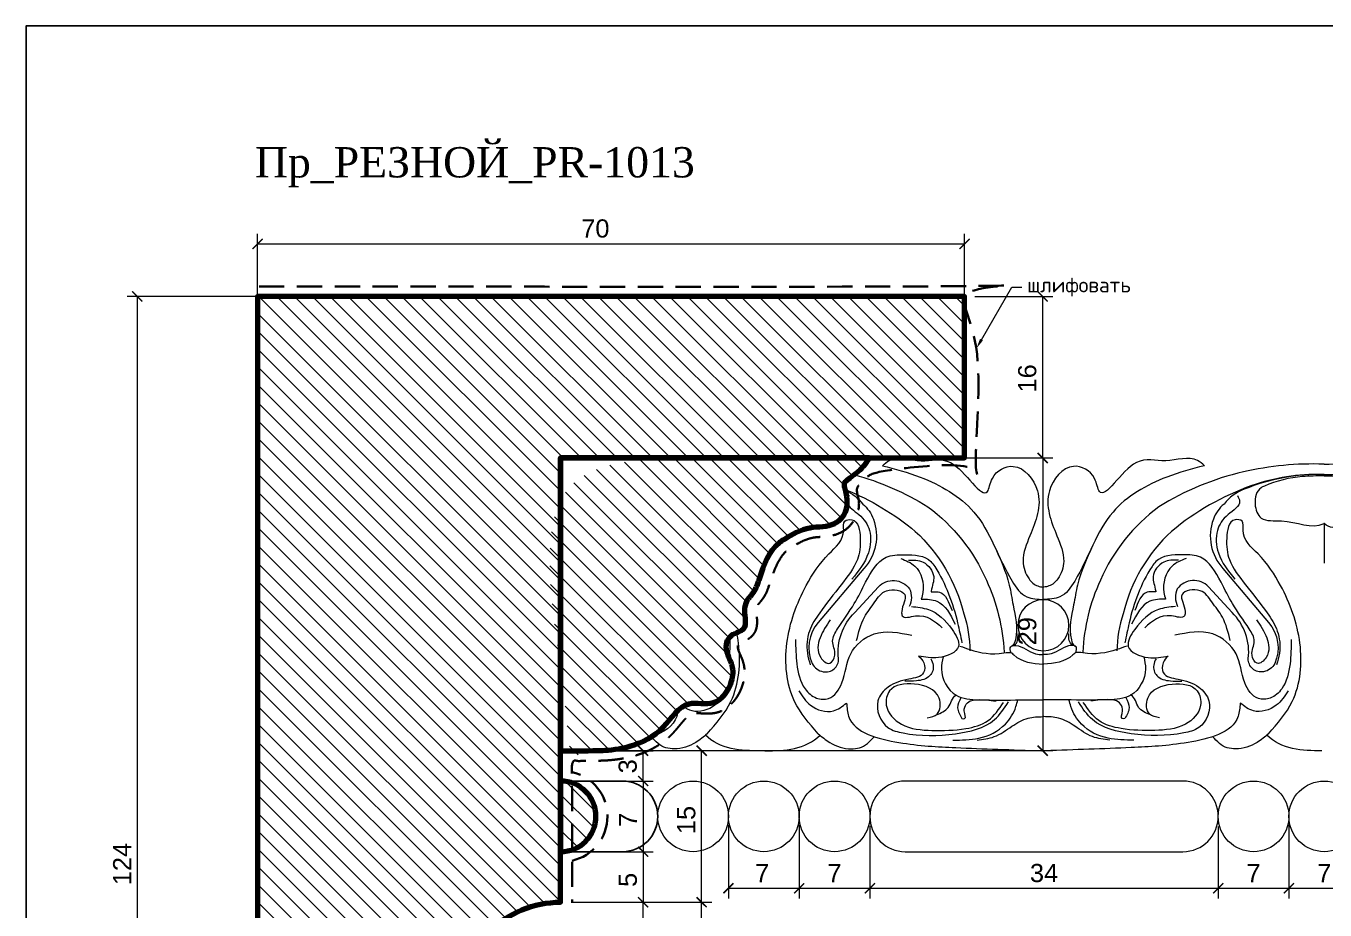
# Model space of a CAD drawing. Header units: millimetres. Extents: x 1284 to 1544, y -3164 to -2994.
# Drawn here: x 1284.1 to 1412.7, y -3081.7 to -2994.1 of the extents above; entities that cross this region are included whole.
import ezdxf
from ezdxf import colors
from ezdxf.entities.mleader import LeaderData, LeaderLine
from ezdxf.math import Vec2, Vec3

# ---------------------------------------------------------------- set-up
doc = ezdxf.new("R2010")
doc.units = ezdxf.units.MM
doc.linetypes.add('HIDDEN', pattern=[0.375, 0.25, -0.125])
for name, color, linetype, lineweight in [('0.05', 7, 'Continuous', 5), ('линия 50', 1, 'Continuous', 140), ('служебный слой РАЗМЕРЫ', 7, 'Continuous', 9)]:
    doc.layers.add(name, color=color, linetype=linetype, lineweight=lineweight)
doc.layers.add('Outside panel', color=7, linetype='Continuous', lineweight=18, true_color=0x7f5e57)
doc.layers.add('размеры в модели', color=7, linetype='Continuous')
doc.styles.add('ELECT', font='times.ttf')
doc.styles.get("Standard").update_dxf_attribs({"font": 'arial.ttf'})
doc.styles.add('ЕСКД профили текст', font='isocpeur.ttf')
doc.dimstyles.new('M_1', dxfattribs={"dimtxt": 1.8, "dimasz": 1, "dimexe": 1, "dimexo": 1, "dimgap": 0.6, "dimtad": 1, "dimdec": 0, "dimdsep": 46, "dimtxsty": 'Standard', "dimblk": 'ARCHTICK', "dimcen": -5, "dimclrd": 7, "dimclre": 7, "dimclrt": 7, "dimadec": 0, "dimazin": 0, "dimtfac": 1, "dimtdec": 0, "dimtmove": 0, "dimatfit": 3, "dimfxl": 1, "dimtolj": 1, "dimtzin": 0, "dimlwd": 5, "dimlwe": 5, "dimarcsym": 0})
pattern_1 = [(135, (-308768.2817, 89270.9589), (-0.8838834765, -0.8838834765), [])]

# ---------------------------------------------------------------- blocks, each defined once
blk = doc.blocks.new('_ArchTick')
at = {"color": 0, "linetype": 'ByBlock', "const_width": 0.15}
blk.add_lwpolyline([(-0.5, -0.5), (0.5, 0.5)], dxfattribs=at)
blk = doc.blocks.new('*D8')
at = {"layer": 'Defpoints', "color": 0, "ltscale": 1000, "transparency": 16777216}
for p in [(1353.67, -3072.29), (1360.67, -3072.26), (1360.67, -3079.53)]:
    blk.add_point(p, dxfattribs=at)
at = {"layer": 'размеры в модели', "color": 7, "lineweight": 5, "ltscale": 1000, "transparency": 16777216}
for p, q in [((1353.67, -3073.29), (1353.67, -3080.53)), ((1360.67, -3073.26), (1360.67, -3080.53)), ((1353.67, -3079.53), (1360.67, -3079.53))]:
    blk.add_line(p, q, dxfattribs=at)
at = {"layer": 'размеры в модели', "color": 7, "lineweight": 5, "ltscale": 1000, "transparency": 16777216, "rotation": 180}
blk.add_blockref('_ArchTick', (1353.67, -3079.53), dxfattribs=at)
at = {"layer": 'размеры в модели', "color": 7, "lineweight": 5, "ltscale": 1000, "transparency": 16777216}
blk.add_blockref('_ArchTick', (1360.67, -3079.53), dxfattribs=at)
at = {"layer": 'размеры в модели', "color": 7, "ltscale": 1000, "transparency": 16777216, "insert": (1357.01, -3078.03), "char_height": 1.8, "attachment_point": 5}
blk.add_mtext('\\A1;7', dxfattribs=at)
blk = doc.blocks.new('*D3')
at = {"layer": 'Defpoints', "color": 0, "ltscale": 1000, "transparency": 16777216}
for p in [(1337.08, -3080.91), (1345.22, -3080.91), (1327.05, -3090.91)]:
    blk.add_point(p, dxfattribs=at)
at = {"layer": 'размеры в модели', "color": 7, "lineweight": 5, "ltscale": 1000, "transparency": 16777216}
for p, q in [((1338.08, -3080.91), (1346.22, -3080.91)), ((1345.22, -3090.91), (1345.22, -3080.91)), ((1328.05, -3090.91), (1346.22, -3090.91))]:
    blk.add_line(p, q, dxfattribs=at)
for p, rotation in [((1345.22, -3080.91), 90), ((1345.22, -3090.91), 270)]:
    blk.add_blockref('_ArchTick', p, dxfattribs=dict(at, rotation=rotation))
at = {"layer": 'размеры в модели', "color": 7, "ltscale": 1000, "transparency": 16777216, "insert": (1343.7, -3085.77), "char_height": 1.8, "attachment_point": 5, "rotation": 90}
blk.add_mtext('\\A1;10', dxfattribs=at)
blk = doc.blocks.new('*D22')
at = {"layer": 'Defpoints', "color": 0, "ltscale": 1000, "transparency": 16777216}
for p in [(1377.05, -3020.91), (1384.78, -3020.91), (1377.05, -3036.91)]:
    blk.add_point(p, dxfattribs=at)
at = {"layer": 'размеры в модели', "color": 7, "lineweight": 5, "ltscale": 1000, "transparency": 16777216}
for p, q in [((1378.05, -3020.91), (1385.78, -3020.91)), ((1384.78, -3036.91), (1384.78, -3020.91)), ((1378.05, -3036.91), (1385.78, -3036.91))]:
    blk.add_line(p, q, dxfattribs=at)
for p, rotation in [((1384.78, -3020.91), 90), ((1384.78, -3036.91), 270)]:
    blk.add_blockref('_ArchTick', p, dxfattribs=dict(at, rotation=rotation))
at = {"layer": 'размеры в модели', "color": 7, "ltscale": 1000, "transparency": 16777216, "insert": (1383.26, -3029.03), "char_height": 1.8, "attachment_point": 5, "rotation": 90}
blk.add_mtext('\\A1;16', dxfattribs=at)
blk = doc.blocks.new('*D21')
at = {"layer": 'Defpoints', "color": 0, "ltscale": 1000, "transparency": 16777216}
for p in [(1367.62, -3036.91), (1337.05, -3065.9), (1384.78, -3065.9)]:
    blk.add_point(p, dxfattribs=at)
at = {"layer": 'размеры в модели', "color": 7, "lineweight": 5, "ltscale": 1000, "transparency": 16777216}
for p, q in [((1368.62, -3036.91), (1385.78, -3036.91)), ((1384.78, -3036.91), (1384.78, -3065.9)), ((1338.05, -3065.9), (1385.78, -3065.9))]:
    blk.add_line(p, q, dxfattribs=at)
for p, rotation in [((1384.78, -3036.91), 90), ((1384.78, -3065.9), 270)]:
    blk.add_blockref('_ArchTick', p, dxfattribs=dict(at, rotation=rotation))
at = {"layer": 'размеры в модели', "color": 7, "ltscale": 1000, "transparency": 16777216, "insert": (1383.26, -3054.07), "char_height": 1.8, "attachment_point": 5, "rotation": 90}
blk.add_mtext('\\A1;29', dxfattribs=at)
blk = doc.blocks.new('*D20')
at = {"layer": 'Defpoints', "color": 0, "ltscale": 1000, "transparency": 16777216}
for p in [(1337.05, -3075.91), (1337.08, -3080.91), (1345.22, -3080.91)]:
    blk.add_point(p, dxfattribs=at)
at = {"layer": 'размеры в модели', "color": 7, "lineweight": 5, "ltscale": 1000, "transparency": 16777216}
for p, q in [((1338.05, -3075.91), (1346.22, -3075.91)), ((1345.22, -3075.91), (1345.22, -3080.91)), ((1338.08, -3080.91), (1346.22, -3080.91))]:
    blk.add_line(p, q, dxfattribs=at)
for p, rotation in [((1345.22, -3075.91), 90), ((1345.22, -3080.91), 270)]:
    blk.add_blockref('_ArchTick', p, dxfattribs=dict(at, rotation=rotation))
at = {"layer": 'размеры в модели', "color": 7, "ltscale": 1000, "transparency": 16777216, "insert": (1343.71, -3078.7), "char_height": 1.8, "attachment_point": 5, "rotation": 90}
blk.add_mtext('\\A1;5', dxfattribs=at)
blk = doc.blocks.new('*D19')
at = {"layer": 'Defpoints', "color": 0, "ltscale": 1000, "transparency": 16777216}
for p in [(1337.05, -3065.91), (1345.22, -3065.91), (1337.05, -3068.91)]:
    blk.add_point(p, dxfattribs=at)
at = {"layer": 'размеры в модели', "color": 7, "lineweight": 5, "ltscale": 1000, "transparency": 16777216}
for p, q in [((1338.05, -3065.91), (1346.22, -3065.91)), ((1345.22, -3068.91), (1345.22, -3065.91)), ((1338.05, -3068.91), (1346.22, -3068.91))]:
    blk.add_line(p, q, dxfattribs=at)
for p, rotation in [((1345.22, -3065.91), 90), ((1345.22, -3068.91), 270)]:
    blk.add_blockref('_ArchTick', p, dxfattribs=dict(at, rotation=rotation))
at = {"layer": 'размеры в модели', "color": 7, "ltscale": 1000, "transparency": 16777216, "insert": (1343.7, -3067.45), "char_height": 1.8, "attachment_point": 5, "rotation": 90}
blk.add_mtext('\\A1;3', dxfattribs=at)
blk = doc.blocks.new('*D18')
at = {"layer": 'Defpoints', "color": 0, "ltscale": 1000, "transparency": 16777216}
for p in [(1337.05, -3068.91), (1337.05, -3075.91), (1345.22, -3075.91)]:
    blk.add_point(p, dxfattribs=at)
at = {"layer": 'размеры в модели', "color": 7, "lineweight": 5, "ltscale": 1000, "transparency": 16777216}
for p, q in [((1338.05, -3068.91), (1346.22, -3068.91)), ((1345.22, -3068.91), (1345.22, -3075.91)), ((1338.05, -3075.91), (1346.22, -3075.91))]:
    blk.add_line(p, q, dxfattribs=at)
for p, rotation in [((1345.22, -3068.91), 90), ((1345.22, -3075.91), 270)]:
    blk.add_blockref('_ArchTick', p, dxfattribs=dict(at, rotation=rotation))
at = {"layer": 'размеры в модели', "color": 7, "ltscale": 1000, "transparency": 16777216, "insert": (1343.72, -3072.75), "char_height": 1.8, "attachment_point": 5, "rotation": 90}
blk.add_mtext('\\A1;7', dxfattribs=at)
blk = doc.blocks.new('*D17')
at = {"layer": 'Defpoints', "color": 0, "ltscale": 1000, "transparency": 16777216}
for p in [(1337.05, -3065.9), (1351.01, -3065.9), (1337.08, -3080.91)]:
    blk.add_point(p, dxfattribs=at)
at = {"layer": 'размеры в модели', "color": 7, "lineweight": 5, "ltscale": 1000, "transparency": 16777216}
for p, q in [((1338.05, -3065.9), (1352.01, -3065.9)), ((1351.01, -3080.91), (1351.01, -3065.9)), ((1338.08, -3080.91), (1352.01, -3080.91))]:
    blk.add_line(p, q, dxfattribs=at)
for p, rotation in [((1351.01, -3065.9), 90), ((1351.01, -3080.91), 270)]:
    blk.add_blockref('_ArchTick', p, dxfattribs=dict(at, rotation=rotation))
at = {"layer": 'размеры в модели', "color": 7, "ltscale": 1000, "transparency": 16777216, "insert": (1349.5, -3072.77), "char_height": 1.8, "attachment_point": 5, "rotation": 90}
blk.add_mtext('\\A1;15', dxfattribs=at)
blk = doc.blocks.new('*D16')
at = {"layer": 'Defpoints', "color": 0, "ltscale": 1000, "transparency": 16777216}
for p in [(1337.08, -3080.91), (1351.01, -3080.91), (1327.03, -3119.92)]:
    blk.add_point(p, dxfattribs=at)
at = {"layer": 'размеры в модели', "color": 7, "lineweight": 5, "ltscale": 1000, "transparency": 16777216}
for p, q in [((1338.08, -3080.91), (1352.01, -3080.91)), ((1351.01, -3119.92), (1351.01, -3080.91)), ((1328.03, -3119.92), (1352.01, -3119.92))]:
    blk.add_line(p, q, dxfattribs=at)
for p, rotation in [((1351.01, -3080.91), 90), ((1351.01, -3119.92), 270)]:
    blk.add_blockref('_ArchTick', p, dxfattribs=dict(at, rotation=rotation))
at = {"layer": 'размеры в модели', "color": 7, "ltscale": 1000, "transparency": 16777216, "insert": (1349.5, -3102.23), "char_height": 1.8, "attachment_point": 5, "rotation": 90}
blk.add_mtext('\\A1;39', dxfattribs=at)
blk = doc.blocks.new('*D31')
at = {"layer": 'Defpoints', "color": 0, "ltscale": 1000, "transparency": 16777216}
for p in [(1377.05, -3015.71), (1377.05, -3036.91), (1307.05, -3144.91)]:
    blk.add_point(p, dxfattribs=at)
at = {"layer": 'размеры в модели', "color": 7, "lineweight": 5, "ltscale": 1000, "transparency": 16777216}
for p, q in [((1307.05, -3143.91), (1307.05, -3014.71)), ((1377.05, -3035.91), (1377.05, -3014.71)), ((1307.05, -3015.71), (1377.05, -3015.71))]:
    blk.add_line(p, q, dxfattribs=at)
at = {"layer": 'размеры в модели', "color": 7, "lineweight": 5, "ltscale": 1000, "transparency": 16777216, "rotation": 180}
blk.add_blockref('_ArchTick', (1307.05, -3015.71), dxfattribs=at)
at = {"layer": 'размеры в модели', "color": 7, "lineweight": 5, "ltscale": 1000, "transparency": 16777216}
blk.add_blockref('_ArchTick', (1377.05, -3015.71), dxfattribs=at)
at = {"layer": 'размеры в модели', "color": 7, "ltscale": 1000, "transparency": 16777216, "insert": (1340.49, -3014.19), "char_height": 1.8, "attachment_point": 5}
blk.add_mtext('\\A1;70', dxfattribs=at)
blk = doc.blocks.new('*D30')
at = {"layer": 'Defpoints', "color": 0, "ltscale": 1000, "transparency": 16777216}
for p in [(1313.3, -3020.91), (1295.14, -3144.91), (1307.05, -3144.91)]:
    blk.add_point(p, dxfattribs=at)
at = {"layer": 'размеры в модели', "color": 7, "lineweight": 5, "ltscale": 1000, "transparency": 16777216}
for p, q in [((1312.3, -3020.91), (1294.14, -3020.91)), ((1295.14, -3020.91), (1295.14, -3144.91)), ((1306.05, -3144.91), (1294.14, -3144.91))]:
    blk.add_line(p, q, dxfattribs=at)
for p, rotation in [((1295.14, -3020.91), 90), ((1295.14, -3144.91), 270)]:
    blk.add_blockref('_ArchTick', p, dxfattribs=dict(at, rotation=rotation))
at = {"layer": 'размеры в модели', "color": 7, "ltscale": 1000, "transparency": 16777216, "insert": (1293.64, -3077.13), "char_height": 1.8, "attachment_point": 5, "rotation": 90}
blk.add_mtext('\\A1;124', dxfattribs=at)

msp = doc.modelspace()

# ---------------------------------------------------------------- hatches: boundary and pattern name
at = {"layer": 'Outside panel', "ltscale": 1000}
h = msp.add_hatch(dxfattribs=at)
h.set_pattern_fill('ANSI31', color=256, scale=10, angle=90)
h.set_pattern_definition(pattern_1)
edge = h.paths.add_edge_path()
edge.add_line((1321.05, -3144.91), (1321.05, -3139.91))
edge.add_arc((1321.01, -3136.44), 3.46, 179.3338, 270.6277, ccw=False)
edge.add_line((1317.55, -3136.4), (1317.55, -3119.95))
edge.add_line((1317.55, -3119.95), (1327.05, -3119.91))
edge.add_line((1327.05, -3119.91), (1327.05, -3090.91))
edge.add_arc((1337.05, -3090.91), 10, 90, 180, ccw=False)
edge.add_line((1337.05, -3080.91), (1337.05, -3036.91))
edge.add_line((1337.05, -3036.91), (1377.05, -3036.91))
edge.add_line((1377.05, -3036.91), (1377.05, -3020.91))
edge.add_line((1377.05, -3020.91), (1307.05, -3020.91))
edge.add_line((1307.05, -3020.91), (1307.05, -3144.91))
edge.add_line((1307.05, -3144.91), (1321.05, -3144.91))
h = msp.add_hatch(dxfattribs=at)
h.set_pattern_fill('ANSI31', color=256, scale=10, angle=90)
h.set_pattern_definition([(135, (-308631.8029, 89270.9589), (-0.8838834765, -0.8838834765), [])])
edge = h.paths.add_edge_path()
edge.add_spline(control_points=[(1367.62, -3036.91), (1367.44, -3037.23), (1366.87, -3038.06), (1365.93, -3038.67), (1365.04, -3039.43), (1365.49, -3040.7), (1365.55, -3042.27), (1363.92, -3043.83), (1361.57, -3043.56), (1359.8, -3044.54), (1357.77, -3045.91), (1356.98, -3048.01), (1356.34, -3050.14), (1355.42, -3051.01), (1355.18, -3052.26), (1355.68, -3053.99), (1354.03, -3054.24), (1353.41, -3055.17), (1353.46, -3056.31), (1354.21, -3057.46), (1354.08, -3059.45), (1352.48, -3061.7), (1349.19, -3060.66), (1346.56, -3065.41), (1341.57, -3065.9), (1340.5, -3065.9), (1337.05, -3065.91), (1337.05, -3056.31), (1337.05, -3046.61), (1337.05, -3036.9), (1347.24, -3036.9), (1357.43, -3036.9), (1367.62, -3036.91)], knot_values=[0, 0, 0, 0, 0.955275, 2.995118, 3.482416, 4.154997, 6.601856, 7.870766, 10.394426, 13.140791, 13.740095, 17.74123, 19.335276, 20.381892, 21.346636, 23.128306, 24.511518, 25.338784, 26.280489, 27.737979, 29.308178, 32.090455, 34.509187, 37.928482, 45.834926, 48.517648, 48.517648, 48.517648, 49.517648, 49.517648, 49.517648, 50.517648, 50.517648, 50.517648, 50.517648], weights=[1, 1, 1, 1, 1, 1, 1, 1, 1, 1, 1, 1, 1, 1, 1, 1, 1, 1, 1, 1, 1, 1, 1, 1, 1, 1, 1, 1, 1, 1, 1, 1, 1], degree=3, periodic=0)
h = msp.add_hatch(dxfattribs=at)
h.set_pattern_fill('ANSI31', color=256, scale=10, angle=90)
h.set_pattern_definition(pattern_1)
edge = h.paths.add_edge_path()
edge.add_line((1337.05, -3068.91), (1337.05, -3075.91))
edge.add_arc((1337.05, -3072.41), 3.5, 270, 450)

# ---------------------------------------------------------------- linework, layer by layer
at = {"color": 6, "ltscale": 1000}
msp.add_lwpolyline([(1284.12, -3164.12), (1539.12, -3164.12), (1539.12, -2994.12), (1284.12, -2994.12)], close=True, dxfattribs=at)
at = {"layer": '0.05', "color": 7, "ltscale": 1000}
msp.add_line((1412.64, -3043.4), (1412.64, -3047.34), dxfattribs=at)
for points in [[(1412.64, -3037.52, 0.06421), (1404.65, -3038.29, 0.082461), (1396.28, -3041.75, 0.130687), (1390.49, -3049.01, 0.094322), (1388.75, -3056.13)], [(1412.64, -3037.52, -0.06421), (1420.64, -3038.29, -0.082461), (1429.01, -3041.75, -0.130687), (1434.79, -3049.01, -0.094322), (1436.54, -3056.13)], [(1366.12, -3038.56, -0.072459), (1373.42, -3041.75, -0.130687), (1379.21, -3049.01, -0.094322), (1380.96, -3056.13)], [(1412.48, -3038.55, 0.091309), (1405.48, -3039.65, 0.088953), (1397.54, -3044.18, 0.147771), (1392.75, -3052.34, 0.078441), (1392.13, -3056.01)], [(1412.64, -3038.54, 0.103295), (1404.74, -3040.01, 0.143779), (1402.74, -3041.48, 0.136172), (1401.68, -3042.98, 0.282619), (1402.63, -3047.86), (1407.15, -3053.21, -0.288019), (1407.76, -3057.26, -0.235845), (1406.65, -3058.08, -0.484671), (1405.14, -3056.78, 0.231494), (1403.53, -3052.21), (1401.19, -3049.67, 0.466729), (1398.11, -3049.87, 0.228858), (1398.14, -3051.62)], [(1412.64, -3038.54, -0.103295), (1420.55, -3040.01, -0.143779), (1422.55, -3041.48, -0.136172), (1423.61, -3042.98, -0.282619), (1422.66, -3047.86), (1418.14, -3053.21, 0.288019), (1417.53, -3057.26, 0.235845), (1418.64, -3058.08, 0.484671), (1420.15, -3056.78, -0.231494), (1421.76, -3052.21), (1424.1, -3049.67, -0.466729), (1427.18, -3049.87, -0.228858), (1427.15, -3051.62)], [(1365.27, -3040.13, -0.124745), (1366.96, -3041.48, -0.136172), (1368.02, -3042.98, -0.282619), (1367.08, -3047.86), (1362.55, -3053.21, 0.288019), (1361.95, -3057.26, 0.235845), (1363.06, -3058.08, 0.484671), (1364.57, -3056.78, -0.231494), (1366.18, -3052.21), (1368.52, -3049.67, -0.466729), (1371.6, -3049.87, -0.228858), (1371.56, -3051.62)], [(1365.24, -3040.04, -0.078371), (1372.17, -3044.18, -0.147771), (1376.96, -3052.34, -0.078441), (1377.58, -3056.01)]]:
    msp.add_lwpolyline(points, format="xyb", dxfattribs=at)
msp.add_lwpolyline([(1371.17, -3075.91), (1398.66, -3075.91, 1), (1398.66, -3068.91), (1371.17, -3068.91, 1)], format="xyb", close=True, dxfattribs=at)
for centre in [(1350.17, -3072.41), (1357.17, -3072.41), (1364.17, -3072.41), (1405.66, -3072.41), (1412.66, -3072.41)]:
    msp.add_circle(centre, 3.5, dxfattribs=at)
for start, end in [(90, 270), (270, 90)]:
    msp.add_arc((1384.85, -3053.48), 2.53, start, end, dxfattribs=at)
for points in [[(1368.91, -3037.68), (1369.6, -3037.16), (1372.75, -3037.19), (1375.64, -3037.36), (1379.31, -3040.23), (1379.8, -3038.93), (1381.87, -3037.74), (1384.26, -3040.16), (1383.52, -3044.61), (1382.85, -3047.15), (1383.43, -3048.89), (1384.3, -3049.59), (1384.82, -3049.71)], [(1400.79, -3037.68), (1400.11, -3037.16), (1396.96, -3037.19), (1394.06, -3037.36), (1390.4, -3040.23), (1389.91, -3038.93), (1387.83, -3037.74), (1385.45, -3040.16), (1386.19, -3044.61), (1386.86, -3047.15), (1386.28, -3048.89), (1385.4, -3049.59), (1384.88, -3049.71)], [(1412.64, -3038.69), (1410.5, -3038.75), (1406.73, -3039.69), (1406.4, -3039.86), (1405.81, -3041.46), (1406.42, -3042.86), (1408.42, -3043.13), (1412.64, -3043.4), (1412.66, -3043.39)], [(1412.64, -3038.69), (1414.78, -3038.75), (1418.56, -3039.69), (1418.88, -3039.86), (1419.47, -3041.46), (1418.87, -3042.86), (1416.87, -3043.13), (1412.64, -3043.4), (1412.63, -3043.39)], [(1404.07, -3040.63), (1404.28, -3041.2), (1403.13, -3042.52), (1402.08, -3044.09), (1402.18, -3046.31), (1403.81, -3048.91)], [(1362.55, -3064.22), (1360.22, -3061.02), (1359.46, -3055.26), (1361.37, -3049.55), (1363.6, -3046.42), (1365.08, -3044.07), (1365.19, -3043.17), (1365.88, -3043.03), (1366.71, -3044.86), (1366.43, -3046.97), (1364.84, -3049.46), (1362.7, -3052.26), (1361.69, -3054.05), (1361.49, -3056.23), (1361.76, -3057.41)], [(1407.15, -3064.22), (1409.49, -3061.02), (1410.25, -3055.26), (1408.34, -3049.55), (1406.11, -3046.42), (1404.62, -3044.07), (1404.52, -3043.17), (1403.83, -3043.03), (1403, -3044.86), (1403.27, -3046.97), (1404.86, -3049.46), (1407.01, -3052.26), (1408.01, -3054.05), (1408.22, -3056.23), (1407.94, -3057.41)], [(1367.25, -3049.21), (1369.29, -3046.75), (1371.07, -3046.49), (1373.72, -3047.17), (1374.09, -3047.66), (1376.36, -3053.25), (1376.78, -3055.21)], [(1370.73, -3046.87), (1372.12, -3047.62), (1372.92, -3050.23), (1372.75, -3050.89)], [(1402.45, -3049.21), (1400.41, -3046.75), (1398.64, -3046.49), (1395.99, -3047.17), (1395.61, -3047.66), (1393.34, -3053.25), (1392.93, -3055.21)], [(1398.98, -3046.87), (1397.59, -3047.62), (1396.78, -3050.23), (1396.95, -3050.89)], [(1371.49, -3047.02), (1372.94, -3047.23), (1373.99, -3048.66), (1373.74, -3050.09), (1373.74, -3050.16), (1373.87, -3050.18), (1374.58, -3050.2), (1375.81, -3052.02)], [(1398.22, -3047.02), (1396.76, -3047.23), (1395.72, -3048.66), (1395.97, -3050.09), (1395.97, -3050.16), (1395.83, -3050.18), (1395.13, -3050.2), (1393.9, -3052.02)], [(1363.75, -3052.94), (1362.74, -3054.72), (1362.8, -3056.67), (1363.69, -3057.25), (1364.2, -3056.44), (1363.98, -3055.06), (1364.47, -3053.84), (1366.13, -3051.34), (1367.25, -3049.21)], [(1405.95, -3052.94), (1406.96, -3054.72), (1406.91, -3056.67), (1406.02, -3057.25), (1405.51, -3056.44), (1405.73, -3055.06), (1405.23, -3053.84), (1403.58, -3051.34), (1402.45, -3049.21)], [(1366.36, -3055), (1367.14, -3052.68), (1368.17, -3051.17), (1369.33, -3050.06), (1371.12, -3050.44), (1370.82, -3052.13), (1370.87, -3052.53), (1372.18, -3052.56), (1374.83, -3053.72)], [(1403.35, -3055), (1402.57, -3052.68), (1401.53, -3051.17), (1400.37, -3050.06), (1398.58, -3050.44), (1398.89, -3052.13), (1398.83, -3052.53), (1397.52, -3052.56), (1394.88, -3053.72)], [(1371.78, -3051.62), (1373.46, -3051.92), (1375.81, -3053.89), (1376.45, -3055.57), (1374.48, -3056.68), (1372.5, -3056.53)], [(1372.75, -3050.89), (1374.31, -3051.09), (1376.11, -3053.36)], [(1397.93, -3051.62), (1396.25, -3051.92), (1393.9, -3053.89), (1393.26, -3055.57), (1395.22, -3056.68), (1397.2, -3056.53)], [(1396.95, -3050.89), (1395.4, -3051.09), (1393.59, -3053.36)], [(1360.31, -3054.88), (1360.44, -3057.31), (1361.25, -3059.77), (1362.39, -3060.69), (1363.57, -3060.73), (1364.9, -3059.18), (1365.77, -3056.32), (1368.09, -3054.34), (1371.82, -3054.47)], [(1381.66, -3056.22), (1381.63, -3055.61), (1381.96, -3055.45), (1382.34, -3054.28)], [(1388.05, -3056.22), (1388.08, -3055.61), (1387.74, -3055.45), (1387.36, -3054.28)], [(1409.39, -3054.88), (1409.27, -3057.31), (1408.45, -3059.77), (1407.32, -3060.69), (1406.14, -3060.73), (1404.8, -3059.18), (1403.93, -3056.32), (1401.62, -3054.34), (1397.88, -3054.47)], [(1381.84, -3055.5), (1382.12, -3055.49), (1384.08, -3056.31), (1384.82, -3056.39)], [(1387.86, -3055.5), (1387.58, -3055.49), (1385.63, -3056.31), (1384.88, -3056.39)], [(1372.5, -3056.53), (1373.01, -3057.21), (1372.99, -3058.17), (1371.52, -3058.82), (1369.48, -3059.61), (1368.47, -3060.98), (1369.45, -3063.6), (1370.96, -3064.15), (1376.16, -3064.22), (1380.01, -3062.83), (1381.38, -3061.08)], [(1373.7, -3056.79), (1373.94, -3057.42), (1373.61, -3058.47), (1372.28, -3058.99), (1371.14, -3059.03)], [(1374.93, -3056.6), (1374.75, -3057.8), (1376.21, -3060.41), (1378.45, -3060.86), (1382.61, -3060.88), (1384.82, -3060.88)], [(1394.78, -3056.6), (1394.96, -3057.8), (1393.5, -3060.41), (1391.26, -3060.86), (1387.1, -3060.88), (1384.88, -3060.88)], [(1397.2, -3056.53), (1396.7, -3057.21), (1396.72, -3058.17), (1398.19, -3058.82), (1400.23, -3059.61), (1401.24, -3060.98), (1400.25, -3063.6), (1398.74, -3064.15), (1393.55, -3064.22), (1389.7, -3062.83), (1388.33, -3061.08)], [(1396.01, -3056.79), (1395.77, -3057.42), (1396.09, -3058.47), (1397.42, -3058.99), (1398.56, -3059.03)], [(1373.35, -3062.65), (1374.33, -3062.28), (1374.52, -3060.69), (1372.1, -3059.31), (1369.62, -3059.99), (1369.3, -3061.4), (1370.79, -3063.28), (1373.82, -3063.89), (1377.16, -3063.71), (1379.37, -3062.92), (1380.9, -3061.12)], [(1396.36, -3062.65), (1395.37, -3062.28), (1395.19, -3060.69), (1397.61, -3059.31), (1400.08, -3059.99), (1400.41, -3061.4), (1398.91, -3063.28), (1395.88, -3063.89), (1392.54, -3063.71), (1390.34, -3062.92), (1388.8, -3061.12)], [(1360.63, -3059.99), (1361.8, -3061.4), (1364.06, -3061.96), (1365.36, -3061.19)], [(1374.25, -3062.35), (1375.43, -3061.61), (1376.18, -3060.39), (1376.21, -3060.37)], [(1376.69, -3060.62), (1376.36, -3061.67), (1376.79, -3062.73)], [(1376.79, -3062.73), (1377.05, -3062.73), (1377.02, -3061.97), (1377.76, -3060.92), (1378.27, -3060.85), (1380.16, -3060.98)], [(1392.91, -3062.73), (1392.66, -3062.73), (1392.68, -3061.97), (1391.95, -3060.92), (1391.44, -3060.85), (1389.55, -3060.98)], [(1393.01, -3060.62), (1393.34, -3061.67), (1392.91, -3062.73)], [(1395.46, -3062.35), (1394.28, -3061.61), (1393.53, -3060.39), (1393.49, -3060.37)], [(1409.07, -3059.99), (1407.91, -3061.4), (1405.65, -3061.96), (1404.34, -3061.19)], [(1365.36, -3061.19), (1365.57, -3062.5), (1370.54, -3065.09), (1376.17, -3065.6), (1384.65, -3065.91)], [(1404.34, -3061.19), (1404.13, -3062.5), (1399.17, -3065.09), (1393.54, -3065.6), (1385.06, -3065.91)], [(1356.85, -3065.91), (1353.93, -3065.69), (1351.39, -3064.37), (1351.37, -3064.35)], [(1357.28, -3065.91), (1360.2, -3065.69), (1362.74, -3064.37), (1362.76, -3064.35)], [(1412.43, -3065.91), (1409.51, -3065.69), (1406.97, -3064.37), (1406.95, -3064.35)]]:
    msp.add_spline(points, degree=3, dxfattribs=at)
for points, knots in [([(1368.91, -3037.68), (1370.16, -3038.01), (1373.45, -3038.87), (1379.01, -3042.08), (1380.56, -3047.5), (1382.92, -3050.86), (1384.29, -3050.9), (1384.9, -3050.92)], [0, 0, 0, 0, 2.700394, 7.089221, 12.457567, 13.961945, 15.090169, 15.090169, 15.090169, 15.090169]), ([(1400.79, -3037.68), (1399.54, -3038.01), (1396.26, -3038.87), (1390.7, -3042.08), (1389.14, -3047.5), (1386.79, -3050.86), (1385.42, -3050.9), (1384.8, -3050.92)], [0, 0, 0, 0, 2.700394, 7.089221, 12.457567, 13.961945, 15.090169, 15.090169, 15.090169, 15.090169]), ([(1365.44, -3041.35), (1365.53, -3041.79), (1366.84, -3042.54), (1367.87, -3044.1), (1367.67, -3046.71), (1366.55, -3048.1), (1365.9, -3048.91)], [0.782634, 0.782634, 0.782634, 0.782634, 2.355539, 4.244092, 6.471059, 9.532209, 9.532209, 9.532209, 9.532209]), ([(1379.99, -3045.61), (1380.57, -3046.88), (1381.42, -3048.76), (1381.9, -3051.96), (1382.43, -3053.91), (1381.93, -3055.45), (1381.7, -3055.56), (1381.68, -3055.56)], [0, 0, 0, 0, 2.87625, 4.263379, 6.658299, 7.147626, 7.191885, 7.191885, 7.191885, 7.191885]), ([(1389.72, -3045.61), (1389.14, -3046.88), (1388.28, -3048.76), (1387.8, -3051.96), (1387.27, -3053.91), (1387.78, -3055.45), (1388, -3055.56), (1388.02, -3055.56)], [0, 0, 0, 0, 2.87625, 4.263379, 6.658299, 7.147626, 7.191885, 7.191885, 7.191885, 7.191885]), ([(1351.57, -3064.22), (1352.46, -3063.21), (1354.63, -3060.71), (1354.94, -3056.85), (1354.56, -3054.55), (1354.49, -3054.21)], [0, 0, 0, 0, 3.955404, 9.771159, 10.81631, 10.81631, 10.81631, 10.81631]), ([(1376.58, -3055.54), (1376.91, -3055.66), (1378.3, -3056.19), (1379.98, -3056.45), (1381.62, -3056.1), (1382.59, -3057.11), (1383.82, -3057.28), (1384.82, -3057.33)], [0, 0, 0, 0, 0.734594, 3.069538, 3.626727, 3.803633, 5.886888, 5.886888, 5.886888, 5.886888]), ([(1393.13, -3055.54), (1392.79, -3055.66), (1391.41, -3056.19), (1389.73, -3056.45), (1388.09, -3056.1), (1387.11, -3057.11), (1385.89, -3057.28), (1384.88, -3057.33)], [0, 0, 0, 0, 0.734594, 3.069538, 3.626727, 3.803633, 5.886888, 5.886888, 5.886888, 5.886888]), ([(1353.49, -3059.99), (1353.16, -3060.5), (1352.4, -3061.67), (1350.41, -3062.27), (1349.46, -3061.71), (1349.18, -3061.5)], [0, 0, 0, 0, 1.829865, 4.15867, 5.170416, 5.170416, 5.170416, 5.170416]), ([(1375.89, -3064.85), (1376.75, -3064.85), (1378.61, -3064.85), (1381.04, -3063.67), (1382.03, -3061.97), (1382.27, -3061.1), (1382.33, -3060.88)], [0, 0, 0, 0, 1.774717, 3.839731, 5.234894, 5.713741, 5.713741, 5.713741, 5.713741]), ([(1393.81, -3064.85), (1392.96, -3064.85), (1391.1, -3064.85), (1388.66, -3063.67), (1387.68, -3061.97), (1387.44, -3061.1), (1387.38, -3060.88)], [0, 0, 0, 0, 1.774717, 3.839731, 5.234894, 5.713741, 5.713741, 5.713741, 5.713741]), ([(1348.69, -3061.89), (1348.66, -3062.11), (1348.4, -3063.38), (1347.24, -3064.1), (1346.08, -3064.5)], [0.69312, 0.69312, 0.69312, 0.69312, 1.331385, 4.666904, 4.666904, 4.666904, 4.666904]), ([(1378.28, -3064.86), (1378.86, -3064.79), (1380.13, -3064.63), (1381.65, -3063.5), (1383.2, -3062.57), (1384.32, -3062.54), (1384.82, -3062.53)], [0, 0, 0, 0, 1.202707, 2.603979, 3.853616, 4.8798, 4.8798, 4.8798, 4.8798]), ([(1391.43, -3064.86), (1390.84, -3064.79), (1389.57, -3064.63), (1388.06, -3063.5), (1386.5, -3062.57), (1385.38, -3062.54), (1384.88, -3062.53)], [0, 0, 0, 0, 1.202707, 2.603979, 3.853616, 4.8798, 4.8798, 4.8798, 4.8798]), ([(1351.57, -3064.22), (1351.21, -3064.53), (1350.28, -3065.31), (1348.48, -3065.9), (1346.91, -3065.54), (1346.25, -3064.74), (1346.03, -3064.52)], [0, 0, 0, 0, 0.993324, 2.525405, 3.696623, 4.262884, 4.262884, 4.262884, 4.262884]), ([(1362.55, -3064.22), (1362.92, -3064.53), (1363.85, -3065.31), (1365.65, -3065.9), (1367.21, -3065.54), (1367.88, -3064.74), (1368.09, -3064.52)], [0, 0, 0, 0, 0.993324, 2.525405, 3.696623, 4.262884, 4.262884, 4.262884, 4.262884]), ([(1407.15, -3064.22), (1406.79, -3064.53), (1405.86, -3065.31), (1404.06, -3065.9), (1402.49, -3065.54), (1401.83, -3064.74), (1401.62, -3064.52)], [0, 0, 0, 0, 0.993324, 2.525405, 3.696623, 4.262884, 4.262884, 4.262884, 4.262884])]:
    msp.add_open_spline(points, degree=3, knots=knots, dxfattribs=at)
for points in [[(1365.63, -3040.63), (1365.55, -3040.8), (1365.46, -3040.97), (1365.43, -3041.13)], [(1353.81, -3054.88), (1353.8, -3055.5), (1353.79, -3056.11), (1353.75, -3056.72)]]:
    msp.add_open_spline(points, degree=3, dxfattribs=at)
at = {"layer": 'линия 50', "color": 7}
msp.add_lwpolyline([(1321.05, -3144.91), (1321.05, -3139.91, -0.420843), (1317.55, -3136.4), (1317.55, -3119.95), (1327.05, -3119.91), (1327.05, -3090.91, -0.414214), (1337.05, -3080.91), (1337.05, -3036.91), (1377.05, -3036.91), (1377.05, -3020.91), (1307.05, -3020.91), (1307.05, -3144.91), (1321.05, -3144.91), (1321.05, -3139.91)], format="xyb", dxfattribs=at)
at = {"layer": 'линия 50', "color": 1, "linetype": 'HIDDEN', "lineweight": 30, "ltscale": 10, "true_color": 0xff0909}
msp.add_lwpolyline([(1338.19, -3068.02, -0.797724), (1338.19, -3076.8, -0.797724)], format="xyb", dxfattribs=at)
at = {"layer": 'линия 50', "color": 7}
msp.add_lwpolyline([(1337.05, -3068.91), (1337.05, -3075.91, 1)], format="xyb", close=True, dxfattribs=at)
at = {"layer": 'линия 50', "color": 1, "linetype": 'HIDDEN', "lineweight": 30, "ltscale": 10, "true_color": 0xff0909}
msp.add_rational_spline([(1307.19, -3019.91), (1330.29, -3019.91), (1353.39, -3019.91), (1376.73, -3019.91), (1376.96, -3019.91), (1377.19, -3019.91), (1377.78, -3019.91), (1378.19, -3020.32), (1378.19, -3020.91), (1378.19, -3026.19), (1378.19, -3031.47), (1378.19, -3036.8), (1378.19, -3036.85), (1378.19, -3036.91), (1378.19, -3037.17), (1378.09, -3037.42), (1377.9, -3037.61), (1377.71, -3037.8), (1377.46, -3037.91), (1377.19, -3037.91), (1374.27, -3037.91), (1371.34, -3037.91), (1368.38, -3037.91), (1368.35, -3037.91), (1368.32, -3037.91), (1368.21, -3038.07), (1368.08, -3038.23), (1367.68, -3038.69), (1367.4, -3038.94), (1366.85, -3039.37), (1366.59, -3039.56), (1366.34, -3039.76), (1366.36, -3039.81), (1366.38, -3039.88), (1366.41, -3040), (1366.42, -3040.06), (1366.47, -3040.24), (1366.49, -3040.36), (1366.55, -3040.74), (1366.58, -3040.99), (1366.58, -3041.57), (1366.55, -3041.9), (1366.4, -3042.47), (1366.3, -3042.71), (1366.03, -3043.21), (1365.84, -3043.47), (1365.4, -3043.91), (1365.15, -3044.1), (1364.66, -3044.36), (1364.45, -3044.45), (1364.03, -3044.58), (1363.83, -3044.62), (1363.26, -3044.7), (1362.92, -3044.72), (1362.45, -3044.75), (1362.3, -3044.77), (1362.04, -3044.81), (1361.93, -3044.83), (1361.7, -3044.88), (1361.59, -3044.92), (1361.24, -3045.04), (1361.01, -3045.14), (1360.58, -3045.36), (1360.38, -3045.48), (1360.07, -3045.67), (1359.96, -3045.74), (1359.75, -3045.88), (1359.66, -3045.94), (1359.49, -3046.07), (1359.42, -3046.13), (1359.28, -3046.26), (1359.21, -3046.33), (1359.01, -3046.55), (1358.89, -3046.72), (1358.48, -3047.38), (1358.24, -3047.95), (1357.96, -3048.75), (1357.91, -3048.92), (1357.79, -3049.29), (1357.73, -3049.48), (1357.6, -3049.85), (1357.53, -3050.02), (1357.36, -3050.38), (1357.25, -3050.58), (1357.07, -3050.85), (1357.01, -3050.92), (1356.91, -3051.06), (1356.86, -3051.12), (1356.72, -3051.29), (1356.65, -3051.38), (1356.56, -3051.49), (1356.54, -3051.53), (1356.51, -3051.58), (1356.5, -3051.61), (1356.46, -3051.71), (1356.45, -3051.79), (1356.43, -3051.97), (1356.43, -3052.05), (1356.45, -3052.3), (1356.47, -3052.49), (1356.5, -3052.91), (1356.52, -3053.14), (1356.48, -3053.57), (1356.45, -3053.75), (1356.35, -3054.04), (1356.29, -3054.16), (1356.14, -3054.39), (1356.05, -3054.51), (1355.86, -3054.68), (1355.77, -3054.75), (1355.5, -3054.92), (1355.34, -3054.99), (1355.07, -3055.11), (1354.95, -3055.16), (1354.81, -3055.22), (1354.78, -3055.25), (1354.73, -3055.28), (1354.72, -3055.28), (1354.7, -3055.3), (1354.69, -3055.32), (1354.66, -3055.35), (1354.64, -3055.39), (1354.61, -3055.45), (1354.6, -3055.49), (1354.59, -3055.58), (1354.59, -3055.64), (1354.6, -3055.76), (1354.62, -3055.82), (1354.65, -3055.95), (1354.68, -3056.03), (1354.78, -3056.27), (1354.87, -3056.46), (1355.02, -3056.82), (1355.08, -3056.97), (1355.16, -3057.26), (1355.2, -3057.4), (1355.24, -3057.68), (1355.26, -3057.81), (1355.27, -3058.22), (1355.26, -3058.49), (1355.15, -3059.16), (1355.03, -3059.55), (1354.69, -3060.31), (1354.47, -3060.68), (1353.93, -3061.33), (1353.6, -3061.63), (1353.05, -3061.94), (1352.87, -3062.02), (1352.55, -3062.12), (1352.4, -3062.16), (1352.13, -3062.2), (1351.99, -3062.22), (1351.47, -3062.24), (1351.13, -3062.21), (1350.62, -3062.19), (1350.43, -3062.19), (1350.16, -3062.21), (1350.09, -3062.23), (1349.91, -3062.31), (1349.8, -3062.38), (1349.56, -3062.57), (1349.43, -3062.7), (1349.08, -3063.1), (1348.84, -3063.4), (1348.44, -3063.87), (1348.3, -3064.03), (1347.91, -3064.45), (1347.65, -3064.69), (1347.11, -3065.11), (1346.84, -3065.3), (1346, -3065.8), (1345.43, -3066.06), (1343.7, -3066.66), (1342.59, -3066.79), (1341.69, -3066.86), (1341.58, -3066.87), (1341.27, -3066.89), (1341.11, -3066.89), (1340.44, -3066.9), (1339.93, -3066.9), (1338.75, -3066.91), (1338.49, -3066.91), (1338.19, -3066.91), (1338.19, -3071.57), (1338.19, -3076.24), (1338.19, -3080.91)], [1, 1, 1, 1, 1, 1, 0.804737854125, 0.804737854125, 1, 1, 1, 1, 1, 1, 0.949253021673, 0.949253021673, 1, 0.949253021673, 0.949253021673, 1, 1, 1, 1, 1, 1, 1, 1, 1, 1, 1, 1, 1, 1, 1, 1, 1, 1, 1, 1, 1, 1, 1, 1, 1, 1, 1, 1, 1, 1, 1, 1, 1, 1, 1, 1, 1, 1, 1, 1, 1, 1, 1, 1, 1, 1, 1, 1, 1, 1, 1, 1, 1, 1, 1, 1, 1, 1, 1, 1, 1, 1, 1, 1, 1, 1, 1, 1, 1, 1, 1, 1, 1, 1, 1, 1, 1, 1, 1, 1, 1, 1, 1, 1, 1, 1, 1, 1, 1, 1, 1, 1, 1, 1, 1, 1, 1, 1, 1, 1, 1, 1, 1, 1, 1, 1, 1, 1, 1, 1, 1, 1, 1, 1, 1, 1, 1, 1, 1, 1, 1, 1, 1, 1, 1, 1, 1, 1, 1, 1, 1, 1, 1, 1, 1, 1, 1, 1, 1, 1, 1, 1, 1, 1, 1, 1, 1, 1, 1, 1, 1, 1, 1, 1, 1, 1, 1, 1, 1, 1, 1, 1, 1, 1, 1, 1, 1], degree=3, knots=[0, 0, 0, 0, 0.99, 0.99, 1, 1, 1, 2.570796, 2.570796, 2.570796, 3.560796, 3.560796, 3.570796, 3.570796, 3.570796, 4.356194, 4.356194, 4.356194, 5.141593, 5.141593, 5.141593, 6.073111, 6.073111, 6.08252, 6.08252, 6.08252, 6.563272, 6.563272, 7.541213, 7.541213, 8.508136, 8.508136, 8.508136, 8.652265, 8.652265, 8.796395, 8.796395, 9.084653, 9.084653, 9.661169, 9.661169, 10.382133, 10.382133, 10.920497, 10.920497, 11.565584, 11.565584, 12.21067, 12.21067, 12.693007, 12.693007, 13.175344, 13.175344, 14.102676, 14.102676, 14.621267, 14.621267, 15.071889, 15.071889, 15.522511, 15.522511, 16.423755, 16.423755, 17.177466, 17.177466, 17.581832, 17.581832, 17.986199, 17.986199, 18.387941, 18.387941, 18.789683, 18.789683, 19.593166, 19.593166, 21.58125, 21.58125, 22.148909, 22.148909, 22.716568, 22.716568, 23.175017, 23.175017, 23.68001, 23.68001, 23.886348, 23.886348, 24.092686, 24.092686, 24.505362, 24.505362, 24.7722, 24.7722, 25.039039, 25.039039, 25.551977, 25.551977, 25.896606, 25.896606, 26.417471, 26.417471, 26.938335, 26.938335, 27.239314, 27.239314, 27.429662, 27.429662, 27.614414, 27.614414, 27.799166, 27.799166, 28.181704, 28.181704, 28.564241, 28.564241, 28.803649, 28.803649, 29.007181, 29.007181, 29.210712, 29.210712, 29.617776, 29.617776, 29.996727, 29.996727, 30.375678, 30.375678, 30.721294, 30.721294, 31.06691, 31.06691, 31.706606, 31.706606, 32.075751, 32.075751, 32.373661, 32.373661, 32.671571, 32.671571, 33.267391, 33.267391, 34.188527, 34.188527, 35.109664, 35.109664, 36.0308, 36.0308, 36.411779, 36.411779, 36.703585, 36.703585, 36.99539, 36.99539, 37.890552, 37.890552, 38.57333, 38.57333, 39.256109, 39.256109, 39.938887, 39.938887, 40.621666, 40.621666, 41.723736, 41.723736, 42.269125, 42.269125, 43.150522, 43.150522, 44.031918, 44.031918, 45.794711, 45.794711, 49.536096, 49.536096, 50.09602, 50.09602, 51.215867, 51.215867, 52.335715, 52.335715, 52.617429, 52.617429, 52.617429, 53.617429, 53.617429, 53.617429, 53.617429], dxfattribs=at)
at = {"layer": 'линия 50', "color": 7}
msp.add_open_spline([(1367.62, -3036.91), (1367.44, -3037.23), (1366.87, -3038.06), (1365.93, -3038.67), (1365.04, -3039.43), (1365.49, -3040.7), (1365.55, -3042.27), (1363.92, -3043.83), (1361.57, -3043.56), (1359.8, -3044.54), (1357.77, -3045.91), (1356.98, -3048.01), (1356.34, -3050.14), (1355.42, -3051.01), (1355.18, -3052.26), (1355.68, -3053.99), (1354.03, -3054.24), (1353.41, -3055.17), (1353.46, -3056.31), (1354.21, -3057.46), (1354.08, -3059.45), (1352.48, -3061.7), (1349.19, -3060.66), (1346.56, -3065.41), (1341.57, -3065.9), (1340.5, -3065.9), (1337.05, -3065.91), (1337.05, -3056.31), (1337.05, -3046.61), (1337.05, -3036.9), (1347.24, -3036.9), (1357.43, -3036.9), (1367.62, -3036.91)], degree=3, knots=[0, 0, 0, 0, 0.955275, 2.995118, 3.482416, 4.154997, 6.601856, 7.870766, 10.394426, 13.140791, 13.740095, 17.74123, 19.335276, 20.381892, 21.346636, 23.128306, 24.511518, 25.338784, 26.280489, 27.737979, 29.308178, 32.090455, 34.509187, 37.928482, 45.834926, 48.517648, 48.517648, 48.517648, 49.517648, 49.517648, 49.517648, 50.517648, 50.517648, 50.517648, 50.517648], dxfattribs=at)
at = {"layer": 'размеры в модели', "color": 0, "ltscale": 1000}
msp.add_lwpolyline([(1337.05, -3075.91), (1343.17, -3075.91, 1), (1343.17, -3068.91), (1337.05, -3068.91)], format="xyb", dxfattribs=at)

# ---------------------------------------------------------------- texts
at = {"color": 7, "ltscale": 1000, "style": 'ELECT'}
msp.add_text('Пр_РЕЗНОЙ_PR-1013', height=3, dxfattribs=at).set_placement((1306.78, -3009.12))

# ---------------------------------------------------------------- dimensions: what is measured, and where the dimension line sits
at = {"layer": 'размеры в модели', "color": 0, "ltscale": 1000}
for base, p1, p2, picture, middle in [((1377.05, -3015.71), (1307.05, -3144.91), (1377.05, -3036.91), '*D31', (1340.49, -3015.71)), ((1360.67, -3079.53), (1353.67, -3072.29), (1360.67, -3072.26), '*D8', (1357.01, -3079.53))]:
    dim = msp.add_linear_dim(base=base, p1=p1, p2=p2, dimstyle='M_1', override={"dimtxt": 1.8}, dxfattribs=at)
    dim.commit()
    dim.dimension.update_dxf_attribs({"geometry": picture, "text_midpoint": middle, "dimtype": 128})
at = {"layer": 'размеры в модели', "color": 5, "ltscale": 1000}
dim = msp.add_linear_dim(base=(1295.14, -3144.91), p1=(1313.3, -3020.91), p2=(1307.05, -3144.91), angle=90, dimstyle='M_1', dxfattribs=at)
dim.commit()
dim.dimension.update_dxf_attribs({"geometry": '*D30', "text_midpoint": (1295.14, -3077.13), "dimtype": 128})
at = {"layer": 'размеры в модели', "color": 0, "ltscale": 1000}
for base, p1, p2, picture, middle in [((1384.78, -3020.91), (1377.05, -3036.91), (1377.05, -3020.91), '*D22', (1384.78, -3029.03)), ((1384.78, -3065.9), (1367.62, -3036.91), (1337.05, -3065.9), '*D21', (1384.78, -3054.07)), ((1351.01, -3065.9), (1337.08, -3080.91), (1337.05, -3065.9), '*D17', (1351.01, -3072.77)), ((1345.22, -3065.91), (1337.05, -3068.91), (1337.05, -3065.91), '*D19', (1345.22, -3067.45)), ((1345.22, -3075.91), (1337.05, -3068.91), (1337.05, -3075.91), '*D18', (1345.22, -3072.75)), ((1345.22, -3080.91), (1337.05, -3075.91), (1337.08, -3080.91), '*D20', (1345.22, -3078.7)), ((1351.01, -3080.91), (1327.03, -3119.92), (1337.08, -3080.91), '*D16', (1351.01, -3102.23)), ((1345.22, -3080.91), (1327.05, -3090.91), (1337.08, -3080.91), '*D3', (1345.22, -3085.77))]:
    dim = msp.add_linear_dim(base=base, p1=p1, p2=p2, angle=90, dimstyle='M_1', override={"dimtxt": 1.8}, dxfattribs=at)
    dim.commit()
    dim.dimension.update_dxf_attribs({"geometry": picture, "text_midpoint": middle, "dimtype": 128})
for base, p1, p2 in [((1367.67, -3079.53), (1360.67, -3072.26), (1367.67, -3072.36)), ((1402.16, -3079.53), (1367.67, -3072.36), (1402.16, -3072.41)), ((1409.16, -3079.53), (1402.16, -3072.41), (1409.16, -3072.23)), ((1416.16, -3079.53), (1409.16, -3072.23), (1416.16, -3072.41))]:
    msp.add_linear_dim(base=base, p1=p1, p2=p2, dimstyle='M_1', override={"dimtxt": 1.8}, dxfattribs=at).render()

# ---------------------------------------------------------------- leaders
at = {"layer": 'служебный слой РАЗМЕРЫ'}
ml = msp.add_multileader_mtext('Standard', dxfattribs=at)
ml.set_content('\\A1;шлифовать', color=256, style='ЕСКД профили текст')
ml.set_leader_properties(color=256, linetype='ByLayer', lineweight=-1)
ml.build(insert=Vec2(0, 0))
ml.multileader.update_dxf_attribs({"dogleg_length": 1, "arrow_head_size": 1})
ctx = ml.context
ctx.base_point, ctx.char_height, ctx.arrow_head_size, ctx.landing_gap_size, ctx.plane_origin = Vec3(1382.73, -3019.99), 1.5, 1, 0.5, Vec3(1396.2, -2993.82)
notes = []
notes.append((ctx, [(1, (1, 1, 0), (1381.73, -3019.99), (1, 0), 1, [(0, [(1378.22, -3026.06)], 0, [])])]))
ctx.mtext.insert, ctx.mtext.flow_direction = Vec3(1383.23, -3019.01), 5
for ctx, leaders in notes:
    for number, flags, end, landing, length, lines in leaders:
        leader = LeaderData()
        leader.index, (leader.has_last_leader_line, leader.has_dogleg_vector, leader.attachment_direction) = number, flags
        leader.last_leader_point, leader.dogleg_vector, leader.dogleg_length = Vec3(end), Vec3(landing), length
        for number, points, colour, breaks in lines:
            line = LeaderLine()
            line.index, line.vertices, line.color, line.breaks = number, Vec3.list(points), colors.encode_raw_color(colour), breaks
            leader.lines.append(line)
        ctx.leaders.append(leader)

doc.saveas('drawing.dxf')
